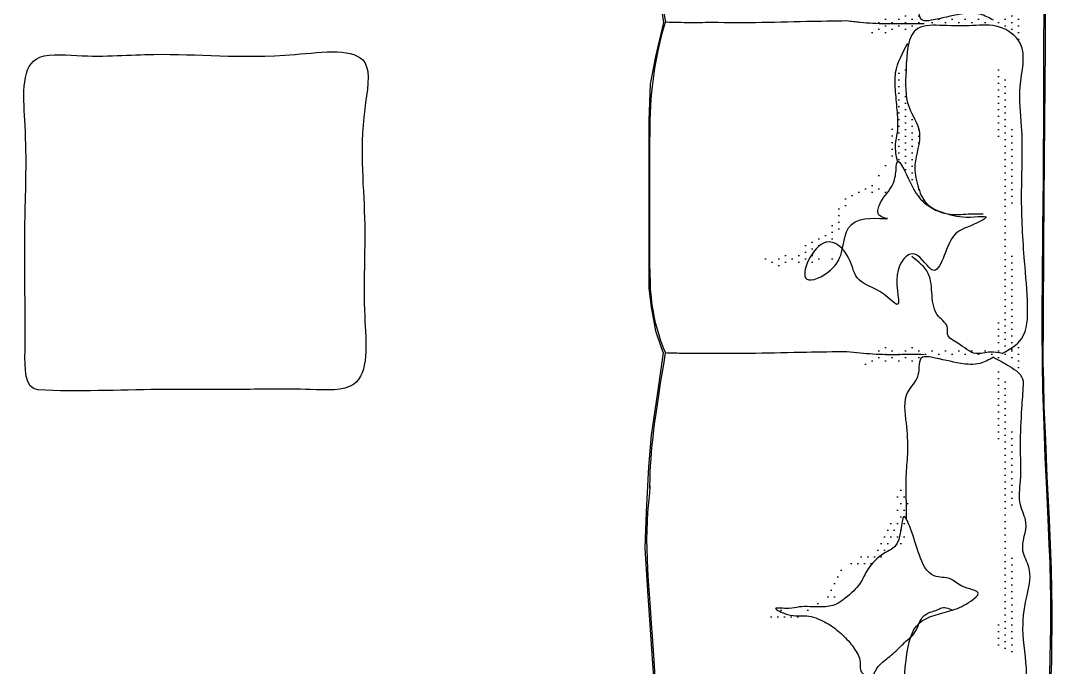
# Model space of a CAD drawing. Header units: millimetres. Extents: x 2377 to 4712, y -254 to 3188.
# Drawn here: x 2660.5 to 2689.92, y 1440.29 to 1458.74 of the extents above; entities that cross this region are included whole.
import ezdxf

# ---------------------------------------------------------------- set-up
doc = ezdxf.new("R2010")
doc.units = ezdxf.units.MM
doc.layers.add('Mobiliario', color=254, linetype='Continuous')
pattern_1 = [(270, (-16328.65796, 15749.40966), (-0.189860957, -0.0949304785), [0, -0.189860957])]

msp = doc.modelspace()

# ---------------------------------------------------------------- hatches: boundary and pattern name
at = {"layer": 'Mobiliario', "transparency": 33554687}
h = msp.add_hatch(dxfattribs=at)
h.set_pattern_fill('DOTS', color=256, scale=0.119597, angle=90, style=0)
h.set_pattern_definition([(270, (-16328.65796, 15748.85707), (-0.189860957, -0.0949304785), [0, -0.189860957])])
edge = h.paths.add_edge_path()
edge.add_spline(control_points=[(2688.238, 1458.771), (2688.398, 1458.797), (2688.62, 1458.833), (2688.812, 1458.963), (2688.86, 1459.005)], knot_values=[0, 0, 0, 0, 0.080563, 0.111589, 0.111589, 0.111589, 0.111589], degree=3, periodic=0)
edge.add_spline(control_points=[(2688.86, 1459.005), (2688.949, 1458.931), (2689.095, 1458.81), (2689.09, 1458.458), (2689.036, 1458.242), (2688.999, 1458.092)], knot_values=[0, 0, 0, 0, 0.054121, 0.08915, 0.167138, 0.167138, 0.167138, 0.167138], degree=3, periodic=0)
edge.add_spline(control_points=[(2688.999, 1458.092), (2688.999, 1458.093), (2688.912, 1458.316), (2688.404, 1458.656), (2687.613, 1458.59), (2686.868, 1458.587), (2686.199, 1458.644), (2685.992, 1458.446), (2685.955, 1458.398)], knot_values=[1.511928, 1.511928, 1.511928, 1.511928, 1.512363, 1.638201, 1.765577, 1.906885, 2.027828, 2.059082, 2.059082, 2.059082, 2.059082], degree=3, periodic=0)
edge.add_spline(control_points=[(2685.955, 1458.398), (2685.86, 1458.422), (2685.72, 1458.456), (2685.487, 1458.429), (2685.271, 1458.339), (2684.975, 1458.42), (2684.725, 1458.354), (2684.565, 1458.378), (2684.519, 1458.385)], knot_values=[0, 0, 0, 0, 0.048558, 0.071367, 0.116584, 0.162079, 0.218878, 0.242488, 0.242488, 0.242488, 0.242488], degree=3, periodic=0)
edge.add_spline(control_points=[(2684.519, 1458.385), (2684.537, 1458.402), (2684.641, 1458.485), (2684.892, 1458.566), (2684.963, 1458.774), (2684.98, 1458.885)], knot_values=[0.818516, 0.818516, 0.818516, 0.818516, 0.831378, 0.885814, 0.938551, 0.938551, 0.938551, 0.938551], degree=3, periodic=0)
edge.add_spline(control_points=[(2684.98, 1458.885), (2685.034, 1458.874), (2685.124, 1458.855), (2685.324, 1458.866), (2685.525, 1458.829), (2685.81, 1458.908), (2685.996, 1458.897), (2686.127, 1458.888)], knot_values=[0, 0, 0, 0, 0.027242, 0.046133, 0.100301, 0.127225, 0.192645, 0.192645, 0.192645, 0.192645], degree=3, periodic=0)
edge.add_spline(control_points=[(2686.127, 1458.888), (2686.144, 1458.835), (2686.207, 1458.728), (2686.698, 1458.818), (2687.2, 1458.804), (2687.804, 1458.83), (2688.112, 1458.788), (2688.238, 1458.771)], knot_values=[0, 0, 0, 0, 0.027981, 0.070374, 0.21186, 0.303711, 0.367692, 0.367692, 0.367692, 0.367692], degree=3, periodic=0)
h = msp.add_hatch(dxfattribs=at)
h.set_pattern_fill('DOTS', color=256, scale=0.119597, angle=90, style=0)
h.set_pattern_definition(pattern_1)
edge = h.paths.add_edge_path()
edge.add_spline(control_points=[(2688.862, 1449.614), (2688.887, 1449.529), (2688.881, 1449.305), (2688.229, 1449.39), (2688.45, 1450.491), (2688.504, 1451.386), (2688.399, 1452.551), (2688.381, 1453.48), (2688.41, 1454.309), (2688.495, 1455.05), (2688.194, 1455.994), (2688.463, 1456.677), (2688.166, 1457.713), (2688.772, 1456.962), (2688.611, 1456.493), (2688.547, 1455.904), (2689.052, 1455.436), (2688.853, 1454.702), (2688.895, 1453.911), (2688.639, 1453.03), (2688.796, 1452.134), (2688.775, 1451.201), (2688.75, 1450.3), (2688.879, 1449.927), (2688.862, 1449.614)], knot_values=[0.011224, 0.011224, 0.011224, 0.011224, 0.050682, 0.096715, 0.251247, 0.459037, 0.606759, 0.823353, 0.929423, 1.021685, 1.198271, 1.382621, 1.456912, 1.545386, 1.655962, 1.729681, 1.820531, 1.963359, 2.069429, 2.223203, 2.412328, 2.513691, 2.702648, 2.807141, 2.807141, 2.807141, 2.807141], degree=3, periodic=0)
edge.add_spline(control_points=[(2688.833, 1449.679), (2688.845, 1449.66), (2688.854, 1449.638), (2688.862, 1449.614), (2688.861, 1449.608), (2688.856, 1449.517), (2688.831, 1449.265), (2688.79, 1449.75), (2688.833, 1449.679)], knot_values=[0, 0, 0, 0, 0.011224, 0.011224, 0.011224, 0.013099, 0.041124, 0.082591, 0.082591, 0.082591, 0.082591], degree=3, periodic=0)
h = msp.add_hatch(dxfattribs=at)
h.set_pattern_fill('DOTS', color=256, scale=0.119597, angle=90, style=0)
h.set_pattern_definition(pattern_1)
edge = h.paths.add_edge_path()
edge.add_spline(control_points=[(2685.8, 1457.538), (2685.778, 1457.47), (2685.663, 1457.023), (2685.71, 1456.345), (2686.288, 1455.522), (2685.924, 1454.733), (2686.064, 1454.043), (2686.287, 1453.439), (2686.724, 1453.287), (2686.928, 1453.229)], knot_values=[2.114919, 2.114919, 2.114919, 2.114919, 2.148022, 2.325375, 2.455369, 2.612382, 2.712389, 2.807247, 2.917859, 2.917859, 2.917859, 2.917859], degree=3, periodic=0)
edge.add_spline(control_points=[(2686.928, 1453.229), (2686.696, 1453.268), (2686.286, 1453.481), (2685.915, 1453.928), (2685.573, 1454.8), (2685.5, 1454.722)], knot_values=[5.290886, 5.290886, 5.290886, 5.290886, 5.407859, 5.498389, 5.641481, 5.641481, 5.641481, 5.641481], degree=3, periodic=0)
edge.add_spline(control_points=[(2685.5, 1454.722), (2685.469, 1454.887), (2685.416, 1455.163), (2685.532, 1455.626), (2685.496, 1456.137), (2685.471, 1456.681), (2685.334, 1457.285), (2685.656, 1457.46), (2685.8, 1457.538)], knot_values=[0, 0, 0, 0, 0.082775, 0.139052, 0.236451, 0.334205, 0.426037, 0.500826, 0.500826, 0.500826, 0.500826], degree=3, periodic=0)
h = msp.add_hatch(dxfattribs=at)
h.set_pattern_fill('DOTS', color=256, scale=0.119597, angle=90, style=0)
h.set_pattern_definition([(270, (-16328.65796, 15748.66676), (-0.189860957, -0.0949304785), [0, -0.189860957])])
edge = h.paths.add_edge_path()
edge.add_spline(control_points=[(2681.367, 1451.982), (2681.503, 1452), (2681.775, 1452.036), (2682.171, 1452.053), (2682.595, 1452.072), (2682.877, 1452.455), (2683.26, 1452.541), (2683.604, 1452.764), (2683.663, 1453.16), (2683.866, 1453.529), (2684.107, 1453.851), (2684.424, 1454.024), (2684.768, 1454.123), (2685.036, 1454.414), (2685.26, 1454.775), (2685.236, 1455.174), (2685.133, 1455.577), (2685.337, 1455.752), (2685.447, 1455.846)], knot_values=[0.005178, 0.005178, 0.005178, 0.005178, 0.073849, 0.142205, 0.207549, 0.273101, 0.36199, 0.399334, 0.470573, 0.546917, 0.612479, 0.668255, 0.724922, 0.788827, 0.8616, 0.929898, 0.986285, 1.052992, 1.052992, 1.052992, 1.052992], degree=3, periodic=0)
edge.add_spline(control_points=[(2685.447, 1455.846), (2685.452, 1455.72), (2685.476, 1455.592), (2685.5, 1455.465)], knot_values=[0, 0, 0, 0, 0.06406, 0.06406, 0.06406, 0.06406], degree=3, periodic=0)
edge.add_spline(control_points=[(2685.5, 1455.465), (2685.497, 1455.462), (2685.468, 1455.416), (2685.465, 1455.062), (2685.324, 1454.657), (2684.999, 1454.375), (2684.893, 1453.903), (2685.523, 1453.785), (2684.017, 1453.992), (2683.975, 1453.029), (2683.763, 1452.279), (2682.545, 1452.095), (2683.342, 1452.07), (2683.629, 1451.986), (2683.698, 1451.957)], knot_values=[4.316577, 4.316577, 4.316577, 4.316577, 4.322625, 4.379639, 4.44672, 4.548681, 4.598183, 4.636236, 4.763611, 4.92851, 5.042512, 5.16326, 5.256193, 5.290886, 5.290886, 5.290886, 5.290886], degree=3, periodic=0)
edge.add_spline(control_points=[(2683.698, 1451.957), (2683.483, 1451.871), (2683.109, 1451.722), (2682.462, 1451.834), (2681.992, 1451.545), (2681.469, 1451.974), (2681.367, 1451.982)], knot_values=[1.719687, 1.719687, 1.719687, 1.719687, 1.833875, 1.91866, 2.031928, 2.108276, 2.108276, 2.108276, 2.108276], degree=3, periodic=0)
h = msp.add_hatch(dxfattribs=at)
h.set_pattern_fill('DOTS', color=256, scale=0.119597, angle=90, style=0)
h.set_pattern_definition([(270, (-16328.65796, 15758.29045), (-0.189860957, -0.0949304785), [0, -0.189860957])])
edge = h.paths.add_edge_path()
edge.add_spline(control_points=[(2688.238, 1449.338), (2688.398, 1449.364), (2688.62, 1449.399), (2688.812, 1449.53), (2688.86, 1449.572)], knot_values=[0, 0, 0, 0, 0.080563, 0.111589, 0.111589, 0.111589, 0.111589], degree=3, periodic=0)
edge.add_spline(control_points=[(2688.86, 1449.572), (2688.949, 1449.498), (2689.095, 1449.376), (2689.09, 1449.025), (2689.036, 1448.808), (2688.999, 1448.659)], knot_values=[0, 0, 0, 0, 0.054121, 0.08915, 0.167138, 0.167138, 0.167138, 0.167138], degree=3, periodic=0)
edge.add_spline(control_points=[(2688.999, 1448.659), (2688.999, 1448.66), (2688.912, 1448.883), (2688.404, 1449.223), (2687.613, 1449.157), (2686.868, 1449.153), (2686.199, 1449.211), (2685.992, 1449.012), (2685.955, 1448.965)], knot_values=[1.511928, 1.511928, 1.511928, 1.511928, 1.512363, 1.638201, 1.765577, 1.906885, 2.027828, 2.059082, 2.059082, 2.059082, 2.059082], degree=3, periodic=0)
edge.add_spline(control_points=[(2685.955, 1448.965), (2685.86, 1448.988), (2685.72, 1449.023), (2685.487, 1448.996), (2685.271, 1448.906), (2684.975, 1448.987), (2684.725, 1448.921), (2684.565, 1448.944), (2684.519, 1448.951)], knot_values=[0, 0, 0, 0, 0.048558, 0.071367, 0.116584, 0.162079, 0.218878, 0.242488, 0.242488, 0.242488, 0.242488], degree=3, periodic=0)
edge.add_spline(control_points=[(2684.519, 1448.951), (2684.537, 1448.968), (2684.641, 1449.052), (2684.892, 1449.132), (2684.963, 1449.341), (2684.98, 1449.451)], knot_values=[0.818516, 0.818516, 0.818516, 0.818516, 0.831378, 0.885814, 0.938551, 0.938551, 0.938551, 0.938551], degree=3, periodic=0)
edge.add_spline(control_points=[(2684.98, 1449.451), (2685.034, 1449.44), (2685.124, 1449.421), (2685.324, 1449.433), (2685.525, 1449.396), (2685.81, 1449.475), (2685.996, 1449.463), (2686.127, 1449.455)], knot_values=[0, 0, 0, 0, 0.027242, 0.046133, 0.100301, 0.127225, 0.192645, 0.192645, 0.192645, 0.192645], degree=3, periodic=0)
edge.add_spline(control_points=[(2686.127, 1449.455), (2686.144, 1449.401), (2686.207, 1449.294), (2686.698, 1449.385), (2687.2, 1449.371), (2687.804, 1449.397), (2688.112, 1449.355), (2688.238, 1449.338)], knot_values=[0, 0, 0, 0, 0.027981, 0.070374, 0.21186, 0.303711, 0.367692, 0.367692, 0.367692, 0.367692], degree=3, periodic=0)
h = msp.add_hatch(dxfattribs=at)
h.set_pattern_fill('DOTS', color=256, scale=0.119597, angle=90, style=0)
h.set_pattern_definition([(270, (-16328.65796, 15758.06931), (-0.189860957, -0.0949304785), [0, -0.189860957])])
edge = h.paths.add_edge_path()
edge.add_spline(control_points=[(2688.862, 1440.954), (2688.887, 1440.87), (2688.881, 1440.645), (2688.229, 1440.731), (2688.45, 1441.831), (2688.504, 1442.726), (2688.399, 1443.891), (2688.381, 1444.821), (2688.41, 1445.65), (2688.495, 1446.39), (2688.194, 1447.335), (2688.463, 1448.017), (2688.166, 1449.054), (2688.772, 1448.302), (2688.611, 1447.834), (2688.547, 1447.244), (2689.052, 1446.777), (2688.853, 1446.042), (2688.895, 1445.252), (2688.639, 1444.37), (2688.796, 1443.475), (2688.775, 1442.542), (2688.75, 1441.64), (2688.879, 1441.268), (2688.862, 1440.954)], knot_values=[0.011224, 0.011224, 0.011224, 0.011224, 0.050682, 0.096715, 0.251247, 0.459037, 0.606759, 0.823353, 0.929423, 1.021685, 1.198271, 1.382621, 1.456912, 1.545386, 1.655962, 1.729681, 1.820531, 1.963359, 2.069429, 2.223203, 2.412328, 2.513691, 2.702648, 2.807141, 2.807141, 2.807141, 2.807141], degree=3, periodic=0)
edge.add_spline(control_points=[(2688.833, 1441.02), (2688.845, 1441.001), (2688.854, 1440.978), (2688.862, 1440.954), (2688.861, 1440.948), (2688.856, 1440.858), (2688.831, 1440.605), (2688.79, 1441.09), (2688.833, 1441.02)], knot_values=[0, 0, 0, 0, 0.011224, 0.011224, 0.011224, 0.013099, 0.041124, 0.082591, 0.082591, 0.082591, 0.082591], degree=3, periodic=0)
h = msp.add_hatch(dxfattribs=at)
h.set_pattern_fill('DOTS', color=256, scale=0.119597, style=0)
h.set_pattern_definition([(360, (-17995.38332, 14092.36396), (0.0949304785, 0.189860957), [0, -0.189860957])])
edge = h.paths.add_edge_path()
edge.add_spline(control_points=[(2685.566, 1445.759), (2685.548, 1445.623), (2685.513, 1445.351), (2685.495, 1444.955), (2685.476, 1444.531), (2685.094, 1444.249), (2685.008, 1443.866), (2684.784, 1443.521), (2684.388, 1443.463), (2684.02, 1443.26), (2683.697, 1443.018), (2683.524, 1442.702), (2683.426, 1442.357), (2683.134, 1442.09), (2682.773, 1441.866), (2682.375, 1441.889), (2681.972, 1441.993), (2681.797, 1441.789), (2681.702, 1441.679)], knot_values=[0.005178, 0.005178, 0.005178, 0.005178, 0.073849, 0.142205, 0.207549, 0.273101, 0.36199, 0.399334, 0.470573, 0.546917, 0.612479, 0.668255, 0.724922, 0.788827, 0.8616, 0.929898, 0.986285, 1.052992, 1.052992, 1.052992, 1.052992], degree=3, periodic=0)
edge.add_spline(control_points=[(2681.702, 1441.679), (2681.829, 1441.674), (2681.956, 1441.65), (2682.084, 1441.626)], knot_values=[0, 0, 0, 0, 0.06406, 0.06406, 0.06406, 0.06406], degree=3, periodic=0)
edge.add_spline(control_points=[(2682.084, 1441.626), (2682.087, 1441.629), (2682.133, 1441.658), (2682.487, 1441.661), (2682.891, 1441.802), (2683.173, 1442.127), (2683.645, 1442.232), (2683.763, 1441.603), (2683.556, 1443.109), (2684.519, 1443.15), (2685.269, 1443.363), (2685.453, 1444.58), (2685.478, 1443.784), (2685.563, 1443.497), (2685.591, 1443.427)], knot_values=[4.316577, 4.316577, 4.316577, 4.316577, 4.322625, 4.379639, 4.44672, 4.548681, 4.598183, 4.636236, 4.763611, 4.92851, 5.042512, 5.16326, 5.256193, 5.290886, 5.290886, 5.290886, 5.290886], degree=3, periodic=0)
edge.add_spline(control_points=[(2685.591, 1443.427), (2685.677, 1443.642), (2685.827, 1444.017), (2685.714, 1444.664), (2686.004, 1445.134), (2685.574, 1445.657), (2685.566, 1445.759)], knot_values=[1.719687, 1.719687, 1.719687, 1.719687, 1.833875, 1.91866, 2.031928, 2.108276, 2.108276, 2.108276, 2.108276], degree=3, periodic=0)

# ---------------------------------------------------------------- linework, layer by layer
for points in [[(2689.833, 1439.019), (2689.902, 1440.465), (2689.913, 1441.954), (2689.89, 1443.081), (2689.834, 1444.517), (2689.766, 1445.735), (2689.732, 1446.772), (2689.685, 1447.746), (2689.674, 1448.456), (2689.652, 1448.997), (2689.663, 1450.181), (2689.676, 1452.385), (2689.698, 1454.786), (2689.721, 1457.972), (2689.733, 1460.002)], [(2678.739, 1459.305), (2678.83, 1458.685), (2678.597, 1457.722), (2678.451, 1456.933), (2678.407, 1455.895), (2678.407, 1451.1), (2678.477, 1450.569), (2678.597, 1449.89), (2678.757, 1449.45), (2678.819, 1449.262), (2678.658, 1448.132), (2678.48, 1446.922), (2678.401, 1446.01), (2678.337, 1444.73), (2678.299, 1443.705), (2678.375, 1442.478), (2678.602, 1439.159)]]:
    msp.add_lwpolyline(points, dxfattribs=at)
msp.add_arc((2683.884, 1451.396), 5.437, 179.9875, 203.1091, dxfattribs=at)
for points, knots in [([(2689.794, 1438.351), (2689.918, 1441.905), (2689.719, 1446.189), (2689.584, 1449.058), (2689.686, 1454.665), (2689.659, 1458.411), (2689.741, 1461.146), (2689.675, 1463.642), (2689.588, 1465.814), (2689.762, 1467.104), (2689.271, 1468.235), (2688.242, 1468.246), (2687.347, 1468.222), (2686.179, 1468.303), (2684.998, 1468.284), (2683.834, 1468.261), (2682.169, 1468.393), (2680.747, 1468.114), (2678.461, 1468.482), (2678.444, 1466.172), (2678.444, 1464.592), (2678.444, 1462.787), (2678.444, 1461.316), (2678.883, 1458.696)], [0.737576, 0.737576, 0.737576, 0.737576, 0.801944, 1.006538, 1.278115, 1.486206, 1.701351, 1.959422, 2.118136, 2.234578, 2.302688, 2.360055, 2.458724, 2.53985, 2.649091, 2.754807, 2.832413, 3.059351, 3.172115, 3.306557, 3.521702, 3.635058, 3.739936, 3.739936, 3.739936, 3.739936]), ([(2688.238, 1458.752), (2688.115, 1458.821), (2687.829, 1458.982), (2687.183, 1458.927), (2686.709, 1458.785), (2686.063, 1458.691), (2686.181, 1459.352), (2685.621, 1459.779), (2685.758, 1460.623), (2685.811, 1461.372), (2685.724, 1462.123), (2685.748, 1462.743), (2685.745, 1463.18), (2685.745, 1463.349), (2685.745, 1463.378)], [0, 0, 0, 0, 0.0348335, 0.0806442, 0.1525795, 0.1737229, 0.2176359, 0.2647711, 0.338623, 0.4057285, 0.4587502, 0.5257624, 0.5610325, 0.5680864, 0.5680864, 0.5680864, 0.5680864]), ([(2678.447, 1451.398), (2678.444, 1451.607), (2678.444, 1452.09), (2678.444, 1452.88), (2678.444, 1453.918), (2678.444, 1455.693), (2678.444, 1457.15), (2678.883, 1458.696)], [0.5015608, 0.5015608, 0.5015608, 0.5015608, 0.5535628, 0.6214641, 0.6997888, 0.813042, 1.0655394, 1.0655394, 1.0655394, 1.0655394]), ([(2684.061, 1458.732), (2683.676, 1458.726), (2682.807, 1458.714), (2681.463, 1458.673), (2680.272, 1458.689), (2679.41, 1458.678), (2679.022, 1458.692), (2678.883, 1458.696)], [0, 0, 0, 0, 0.0963485, 0.217519, 0.3362423, 0.3943926, 0.4332617, 0.4332617, 0.4332617, 0.4332617]), ([(2688.491, 1449.247), (2688.704, 1449.368), (2689.206, 1449.656), (2689.228, 1450.746), (2689.099, 1452.068), (2689.002, 1453.793), (2689.107, 1455.468), (2688.904, 1456.869), (2689.269, 1458.023), (2688.416, 1458.66), (2687.608, 1458.587), (2686.873, 1458.594), (2685.783, 1458.651), (2685.755, 1457.325), (2685.69, 1456.353), (2686.294, 1455.52), (2685.923, 1454.733), (2686.064, 1454.043), (2686.287, 1453.439), (2686.997, 1453.193), (2687.442, 1453.107), (2688.214, 1453.198), (2687.515, 1452.826), (2686.942, 1452.731), (2686.659, 1451.092), (2685.99, 1452.416), (2685.283, 1451.528), (2685.7, 1450.359), (2684.983, 1451.134), (2684.28, 1451.234), (2684.177, 1452.056), (2683.317, 1452.844), (2682.483, 1451.019), (2683.699, 1451.59), (2684.001, 1452.265), (2684.011, 1453.255), (2685.524, 1453.042), (2684.893, 1453.161), (2684.999, 1453.632), (2685.324, 1453.914), (2685.465, 1454.319), (2685.471, 1455.062), (2685.909, 1453.936), (2686.286, 1453.481), (2686.891, 1453.166), (2687.464, 1453.238), (2687.801, 1453.232), (2687.942, 1453.229)], [0, 0, 0, 0, 0.057815, 0.136678, 0.243284, 0.402154, 0.564395, 0.659688, 0.762209, 0.824971, 0.888499, 0.958977, 1.019297, 1.122226, 1.210681, 1.275516, 1.353826, 1.403704, 1.451015, 1.506182, 1.570003, 1.598194, 1.631447, 1.68828, 1.783225, 1.840339, 1.905349, 1.975889, 2.016081, 2.090435, 2.144149, 2.207694, 2.306699, 2.366922, 2.42378, 2.506024, 2.569552, 2.588531, 2.61322, 2.664073, 2.69753, 2.725965, 2.800349, 2.845501, 2.903841, 2.953175, 2.988414, 2.988414, 2.988414, 2.988414]), ([(2686.258, 1458.647), (2686.047, 1458.648), (2685.681, 1458.649), (2685.075, 1458.642), (2684.553, 1458.674), (2684.188, 1458.717), (2684.061, 1458.732)], [0, 0, 0, 0, 0.0528583, 0.0916214, 0.1516312, 0.1835417, 0.1835417, 0.1835417, 0.1835417]), ([(2685.5, 1454.722), (2685.469, 1454.887), (2685.417, 1455.163), (2685.531, 1455.627), (2685.503, 1456.132), (2685.447, 1456.697), (2685.401, 1457.39), (2685.647, 1457.822), (2685.8, 1458.091)], [0, 0, 0, 0, 0.041284, 0.0693523, 0.1179299, 0.1666847, 0.212486, 0.287629, 0.287629, 0.287629, 0.287629]), ([(2660.992, 1448.21), (2662.138, 1448.148), (2664.015, 1448.248), (2666.653, 1448.203), (2668.377, 1448.259), (2670.499, 1448.123), (2670.22, 1450.715), (2670.402, 1453.123), (2670.097, 1455.384), (2670.656, 1458.066), (2667.285, 1457.574), (2664.912, 1457.882), (2662.543, 1457.672), (2660.445, 1457.897), (2660.707, 1455.292), (2660.605, 1453.272), (2660.621, 1450.941), (2660.639, 1449.545), (2660.599, 1448.231), (2660.992, 1448.21)], [0, 0, 0, 0, 0.719207, 1.185123, 1.623221, 1.882344, 2.294476, 2.839161, 3.527479, 3.805394, 4.222639, 5.064068, 5.523087, 5.767366, 6.168784, 6.717668, 7.231813, 7.509729, 7.756273, 7.756273, 7.756273, 7.756273]), ([(2688.491, 1449.247), (2688.38, 1449.271), (2688.13, 1449.324), (2687.653, 1449.157), (2687.322, 1449.531), (2686.885, 1449.704), (2686.971, 1450.068), (2686.338, 1450.459), (2686.64, 1451.453), (2686.098, 1451.868), (2685.91, 1452.011)], [0, 0, 0, 0, 0.0284111, 0.0638258, 0.1127925, 0.1452929, 0.1594006, 0.194659, 0.3000273, 0.3559235, 0.3559235, 0.3559235, 0.3559235]), ([(2678.444, 1445.402), (2678.444, 1445.425), (2678.444, 1446.457), (2678.595, 1447.464), (2678.889, 1449.262)], [0.8072907, 0.8072907, 0.8072907, 0.8072907, 0.813042, 1.0655394, 1.0655394, 1.0655394, 1.0655394]), ([(2684.061, 1449.298), (2683.676, 1449.293), (2682.807, 1449.281), (2681.463, 1449.24), (2680.272, 1449.255), (2679.41, 1449.244), (2679.022, 1449.259), (2678.883, 1449.262)], [0, 0, 0, 0, 0.0963485, 0.217519, 0.3362423, 0.3943926, 0.4332617, 0.4332617, 0.4332617, 0.4332617]), ([(2686.258, 1449.214), (2686.047, 1449.215), (2685.681, 1449.216), (2685.075, 1449.208), (2684.553, 1449.241), (2684.188, 1449.284), (2684.061, 1449.298)], [0, 0, 0, 0, 0.0528583, 0.0916214, 0.1516312, 0.1835417, 0.1835417, 0.1835417, 0.1835417]), ([(2688.238, 1449.138), (2688.389, 1449.059), (2688.702, 1448.897), (2689.096, 1448.618), (2689.073, 1448.161), (2689.031, 1447.558), (2688.977, 1446.637), (2689.038, 1445.73), (2688.917, 1444.972), (2689.284, 1444.351), (2688.935, 1443.709), (2689.347, 1443.088), (2689.173, 1442.291), (2688.93, 1441.105), (2689.472, 1439.338), (2688.081, 1439.056), (2687.229, 1439.028), (2685.606, 1438.921), (2685.714, 1440.478), (2685.954, 1441.706), (2686.99, 1441.864), (2687.484, 1442.094), (2687.982, 1442.483), (2687.296, 1442.546), (2687.024, 1442.892), (2686.403, 1442.817), (2686.076, 1443.57), (2685.967, 1444.048), (2685.599, 1444.919), (2685.653, 1443.762), (2685.041, 1443.549), (2684.655, 1443.155), (2684.439, 1442.627), (2684.093, 1442.329), (2683.734, 1442.056), (2683.271, 1441.99), (2682.79, 1442.06), (2682.422, 1441.944), (2681.823, 1442.039), (2682.489, 1441.714), (2682.892, 1441.818), (2683.414, 1441.621), (2683.815, 1441.349), (2684.09, 1441.075), (2684.308, 1440.781), (2684.476, 1440.502), (2684.402, 1440.143), (2684.766, 1439.943), (2684.91, 1440.319), (2685.204, 1440.538), (2685.489, 1440.78), (2685.739, 1441.05), (2686.07, 1441.287), (2686.144, 1441.756), (2686.474, 1441.887), (2686.642, 1441.927), (2686.809, 1442.039), (2686.951, 1441.979), (2687.074, 1441.927)], [0, 0, 0, 0, 0.044307, 0.091739, 0.100161, 0.156702, 0.244649, 0.329296, 0.385727, 0.430021, 0.497403, 0.538681, 0.602264, 0.687569, 0.8682, 0.898347, 1.019843, 1.107899, 1.230623, 1.316322, 1.402679, 1.449966, 1.474894, 1.51748, 1.550733, 1.589115, 1.649778, 1.716691, 1.748232, 1.814116, 1.854309, 1.909151, 1.945456, 1.995313, 2.020731, 2.056669, 2.109528, 2.134446, 2.166161, 2.197685, 2.243631, 2.288209, 2.326336, 2.366222, 2.383851, 2.418583, 2.443522, 2.467165, 2.489741, 2.524641, 2.562114, 2.582057, 2.616957, 2.661141, 2.684785, 2.699995, 2.704697, 2.734029, 2.734029, 2.734029, 2.734029]), ([(2688.238, 1449.138), (2688.115, 1449.069), (2687.829, 1448.908), (2687.183, 1448.963), (2686.709, 1449.105), (2686.063, 1449.199), (2686.181, 1448.538), (2685.621, 1448.111), (2685.758, 1447.267), (2685.811, 1446.517), (2685.724, 1445.767), (2685.748, 1445.147), (2685.745, 1444.71), (2685.745, 1444.54), (2685.745, 1444.512)], [0, 0, 0, 0, 0.0348335, 0.0806442, 0.1525795, 0.1737229, 0.2176359, 0.2647711, 0.338623, 0.4057285, 0.4587502, 0.5257624, 0.5610325, 0.5680864, 0.5680864, 0.5680864, 0.5680864]), ([(2678.444, 1445.472), (2678.444, 1445.426), (2678.241, 1443.717), (2678.404, 1443.05), (2678.632, 1439.189)], [0.8014323, 0.8014323, 0.8014323, 0.8014323, 0.813042, 1.0655394, 1.0655394, 1.0655394, 1.0655394])]:
    msp.add_open_spline(points, degree=3, knots=knots, dxfattribs=at)

doc.saveas('drawing.dxf')
